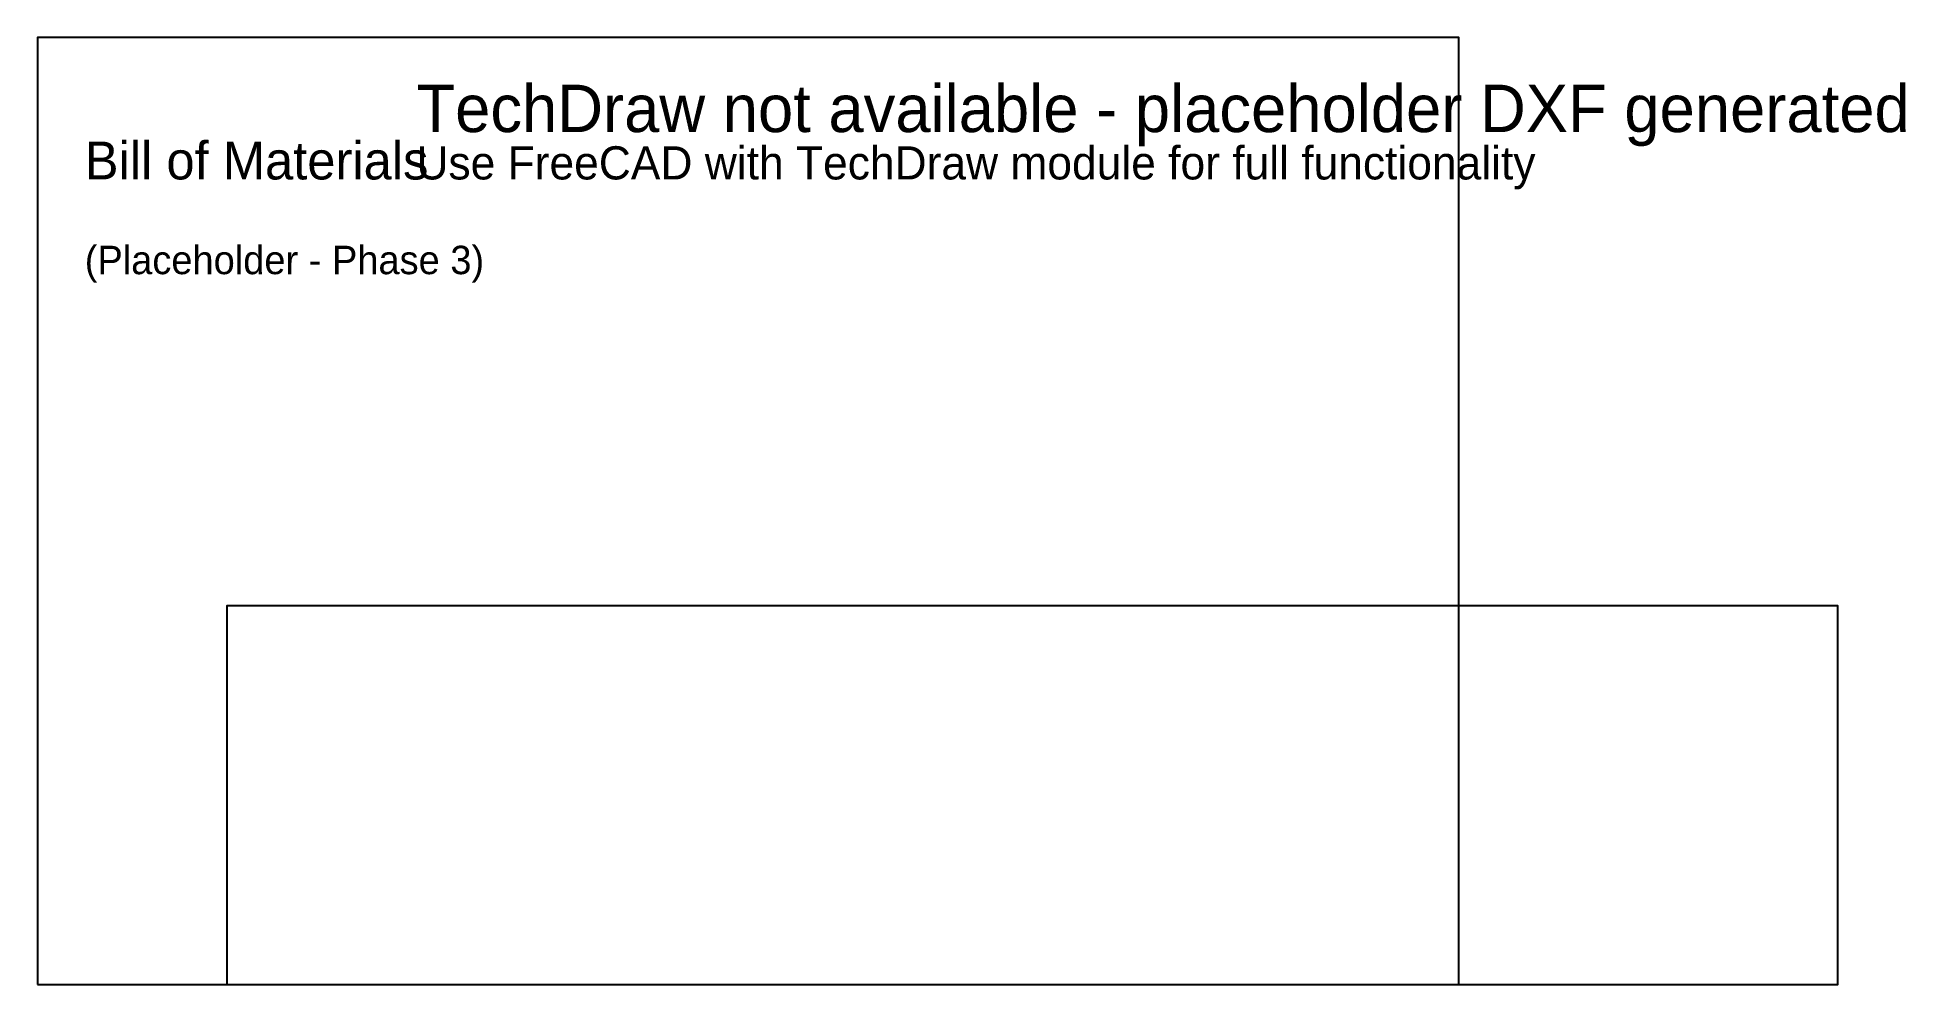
# Model space of a CAD drawing. Header units: millimetres. Extents: x 10 to 207, y 10 to 110.
import ezdxf

# ---------------------------------------------------------------- set-up
doc = ezdxf.new("R2010")
doc.units = ezdxf.units.MM

msp = doc.modelspace()

# ---------------------------------------------------------------- linework, layer by layer
for points in [[(10, 10), (160, 10), (160, 110), (10, 110), (10, 10)], [(30, 10), (200, 10), (200, 50), (30, 50), (30, 10)]]:
    msp.add_lwpolyline(points, close=True)

# ---------------------------------------------------------------- texts
for s, height, p in [('TechDraw not available - placeholder DXF generated', 5, (50, 100)), ('Bill of Materials', 4, (15, 95)), ('Use FreeCAD with TechDraw module for full functionality', 3.5, (50, 95)), ('(Placeholder - Phase 3)', 3, (15, 85))]:
    msp.add_text(s, height=height).set_placement(p)

doc.saveas('drawing.dxf')
